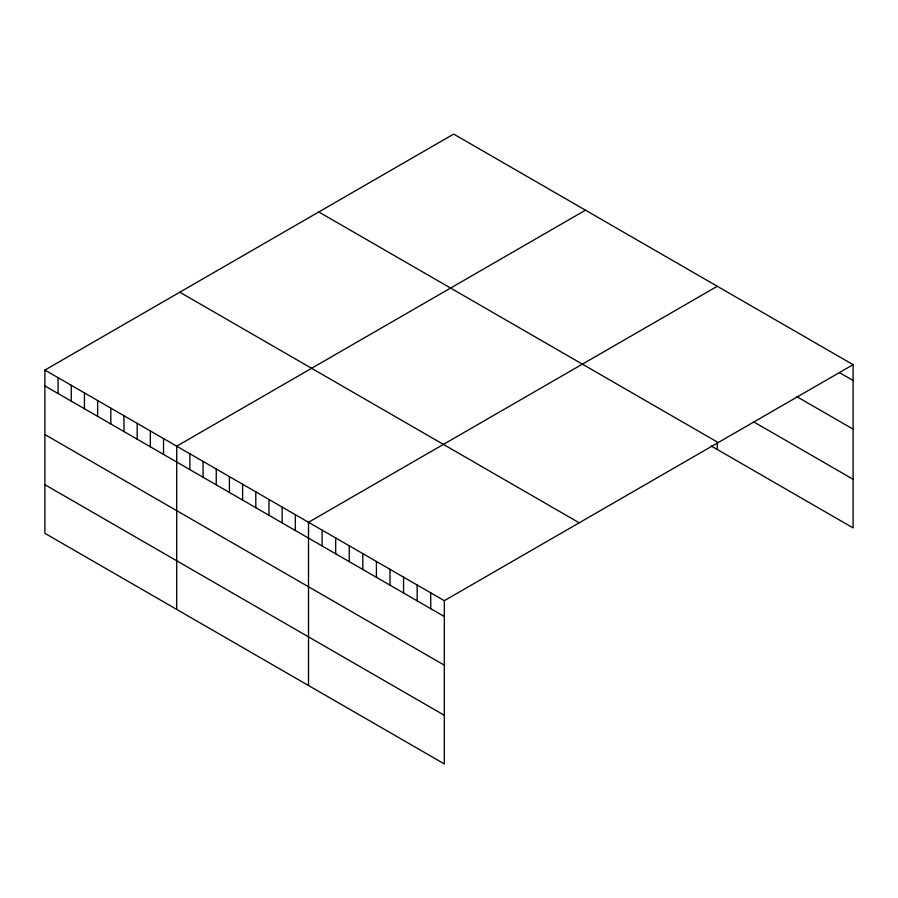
<?xml version="1.0" encoding="UTF-8"?>
<svg xmlns="http://www.w3.org/2000/svg" width="898" height="898" viewBox="0 0 898 898"><rect width="100%" height="100%" fill="white"/><g stroke="black" fill="none" stroke-linecap="round" stroke-linejoin="round"><path stroke-width="1.35" d="M853.1 364.678L444.319 600.683L444.319 763.917L44.9 533.322L44.9 370.088L453.681 134.083L853.1 364.678L853.1 527.912L711.306 446.048M585.496 210.177L176.704 446.183L176.704 609.416M717.3 286.271L308.508 522.288L308.508 685.522M839.518 372.67L853.1 380.505M796.515 396.478L853.1 429.154M753.512 421.768L853.1 479.263M318.79 211.962L718.198 442.557M179.802 292.209L579.21 522.804M44.9 370.088L444.319 600.683M44.9 385.916L444.319 616.522M44.9 434.565L444.319 665.16M44.9 484.684L444.319 715.279M717.3 442.748L717.3 449.505M430.737 592.848L430.737 608.676M417.155 585.002L417.155 600.841M403.572 577.167L403.572 592.994M389.99 569.321L389.99 585.159M376.419 561.486L376.419 577.313M362.837 553.651L362.837 569.478M349.255 545.804L349.255 561.632M335.672 537.969L335.672 553.797M322.09 530.123L322.09 545.95M295.33 514.677L295.33 530.505M282.152 507.067L282.152 522.894M268.973 499.456L268.973 515.284M255.795 491.846L255.795 507.673M242.606 484.235L242.606 500.063M229.428 476.625L229.428 492.452M216.25 469.014L216.25 484.841M203.071 461.404L203.071 477.231M189.882 453.793L189.882 469.62M163.526 438.572L163.526 454.41M150.348 430.961L150.348 446.8M137.169 423.362L137.169 439.189M123.98 415.752L123.98 431.579M110.802 408.141L110.802 423.968M97.624 400.53L97.624 416.358M84.446 392.92L84.446 408.747M71.256 385.309L71.256 401.137M58.078 377.699L58.078 393.526"/></g></svg>
